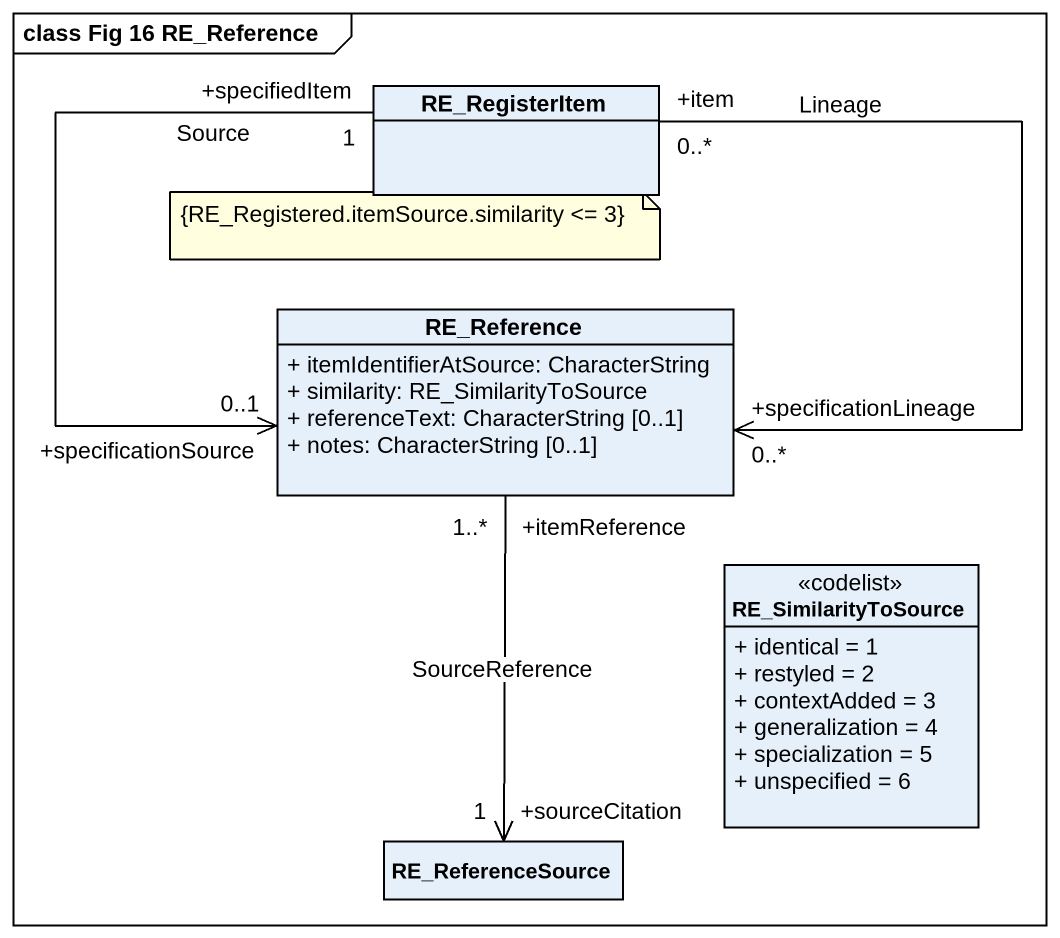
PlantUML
@startuml
mainframe class Fig 16 RE_Reference
hide circle
hide empty members
skinparam classAttributeIconSize 0
class RE_RegisterItem
class RE_Reference {
  + itemIdentifierAtSource: CharacterString
  + similarity: RE_SimilarityToSource
  + referenceText: CharacterString [0..1]
  + notes: CharacterString [0..1]
}
class RE_SimilarityToSource <<codelist>> {
  + identical = 1
  + restyled = 2
  + contextAdded = 3
  + generalization = 4
  + specialization = 5
  + unspecified = 6
}
class RE_ReferenceSource
RE_RegisterItem "+item\n0..*" --> "+specificationLineage\n0..*" RE_Reference : Lineage
RE_RegisterItem "+specifiedItem\n1" --> "+specificationSource\n0..1" RE_Reference : Source
RE_Reference "+itemReference\n1..*" --> "+sourceCitation\n1" RE_ReferenceSource : SourceReference
note as N1
  {RE_Registered.itemSource.similarity <= 3}
end note
@enduml
